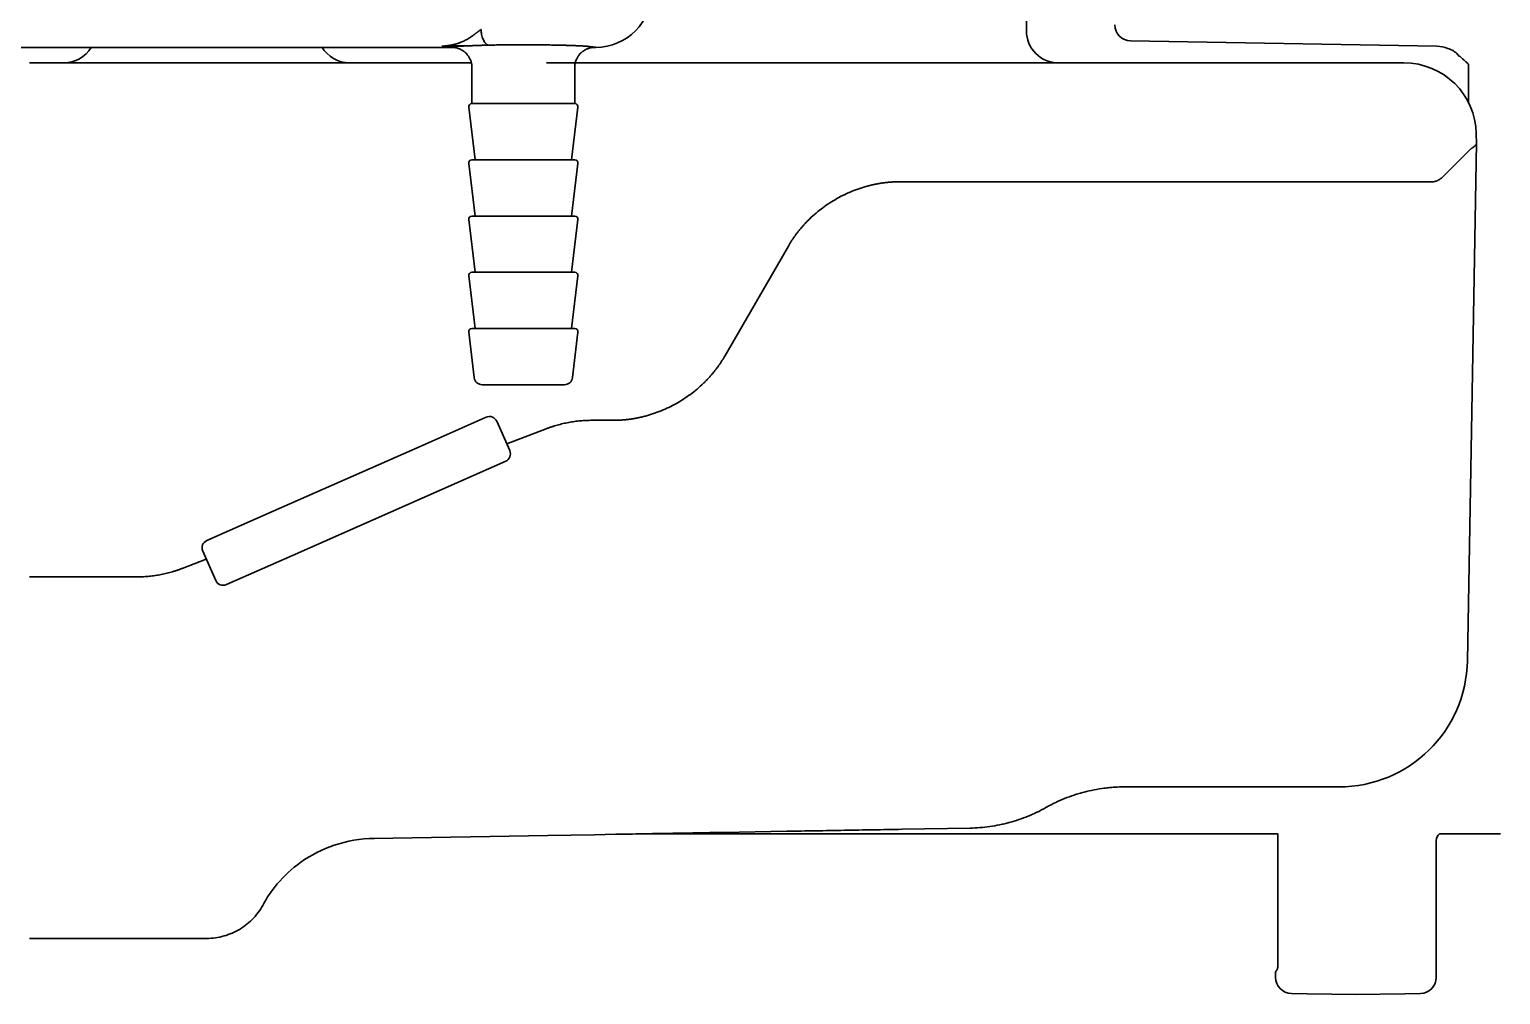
# Model space of a CAD drawing. Extents: x 5997 to 10491, y -672 to 3708.
# Drawn here: x 6697.1 to 6788.7, y 1270.9 to 1330.9 of the extents above; entities that cross this region are included whole.
import ezdxf

# ---------------------------------------------------------------- set-up
doc = ezdxf.new("R2010")
doc.units = 0
doc.header["$LTSCALE"] = 5
doc.layers.add('1', color=7, linetype='CONTINUOUS', true_color=0xffffff)

msp = doc.modelspace()

# ---------------------------------------------------------------- linework, layer by layer
at = {"layer": '1', "color": 7, "linetype": 'Continuous', "lineweight": 35}
for p, q in [((6759.173, 1331.861), (6759.173, 1330.861)), ((6784.708, 1329.895), (6765.655, 1330.228)), ((6691.872, 1329.826), (6723.423, 1329.826)), ((6732.358, 1329.843), (6732.288, 1329.844)), ((6732.323, 1329.826), (6732.375, 1329.826)), ((6697.144, 1328.861), (6703.791, 1328.861)), ((6703.791, 1328.861), (6706.672, 1328.861)), ((6706.672, 1328.861), (6724.64, 1328.861)), ((6724.673, 1328.575), (6724.673, 1326.326)), ((6729.319, 1328.861), (6732.17, 1328.861)), ((6731.073, 1326.326), (6731.073, 1328.575)), ((6732.17, 1328.861), (6751.292, 1328.861)), ((6751.292, 1328.861), (6771.461, 1328.861)), ((6771.461, 1328.861), (6776.773, 1328.861)), ((6776.773, 1328.861), (6780.023, 1328.861)), ((6780.023, 1328.861), (6780.724, 1328.861)), ((6780.724, 1328.861), (6780.726, 1328.861)), ((6780.726, 1328.861), (6782.47, 1328.861)), ((6782.47, 1328.861), (6782.663, 1328.861)), ((6786.673, 1326.404), (6786.673, 1328.774)), ((6731.073, 1326.326), (6724.673, 1326.326)), ((6724.474, 1326.102), (6724.873, 1322.826)), ((6730.873, 1322.826), (6731.271, 1326.102)), ((6787.163, 1324.44), (6787.173, 1323.861)), ((6786.832, 1323.52), (6785.114, 1321.802)), ((6787.173, 1323.861), (6786.611, 1291.648)), ((6724.474, 1322.602), (6724.873, 1319.326)), ((6724.673, 1322.826), (6731.073, 1322.826)), ((6730.873, 1319.326), (6731.271, 1322.602)), ((6771.501, 1321.461), (6751.292, 1321.461)), ((6781.159, 1321.461), (6771.501, 1321.461)), ((6784.42, 1321.461), (6781.159, 1321.461)), ((6724.474, 1319.102), (6724.873, 1315.826)), ((6724.673, 1319.326), (6731.073, 1319.326)), ((6730.873, 1315.826), (6731.271, 1319.102)), ((6744.363, 1317.461), (6740.409, 1310.611)), ((6724.474, 1315.602), (6724.873, 1312.326)), ((6724.673, 1315.826), (6731.073, 1315.826)), ((6730.873, 1312.326), (6731.271, 1315.602)), ((6724.474, 1312.102), (6724.819, 1309.266)), ((6724.673, 1312.326), (6731.073, 1312.326)), ((6730.926, 1309.266), (6731.271, 1312.102)), ((6725.316, 1308.826), (6727.873, 1308.826)), ((6727.873, 1308.826), (6730.43, 1308.826)), ((6725.562, 1306.807), (6721.446, 1304.988)), ((6726.221, 1306.551), (6727.029, 1304.722)), ((6732.156, 1306.611), (6733.48, 1306.611)), ((6726.844, 1305.141), (6729.289, 1306.08)), ((6712.299, 1300.945), (6721.446, 1304.988)), ((6726.774, 1304.063), (6722.658, 1302.244)), ((6722.658, 1302.244), (6713.512, 1298.201)), ((6708.183, 1299.126), (6712.299, 1300.945)), ((6706.657, 1297.392), (6708.15, 1297.965)), ((6708.736, 1296.637), (6707.928, 1298.467)), ((6709.396, 1296.382), (6713.512, 1298.201)), ((6697.144, 1296.861), (6703.791, 1296.861)), ((6764.028, 1283.711), (6764.086, 1283.718)), ((6771.101, 1283.787), (6765.294, 1283.787)), ((6773.033, 1283.787), (6771.101, 1283.787)), ((6773.033, 1283.787), (6776.187, 1283.787)), ((6776.188, 1283.787), (6776.187, 1283.787)), ((6776.188, 1283.787), (6776.87, 1283.787)), ((6778.546, 1283.787), (6776.87, 1283.787)), ((6778.612, 1283.787), (6778.546, 1283.787)), ((6729.402, 1280.765), (6718.547, 1280.576)), ((6732.295, 1280.816), (6729.402, 1280.765)), ((6733.62, 1280.839), (6732.295, 1280.816)), ((6734.875, 1280.861), (6764.669, 1280.861)), ((6744.261, 1281.026), (6740.307, 1280.956)), ((6755.664, 1281.225), (6751.431, 1281.151)), ((6764.673, 1280.861), (6764.673, 1280.86)), ((6767.152, 1280.861), (6774.824, 1280.861)), ((6774.824, 1280.861), (6774.824, 1272.705)), ((6784.878, 1280.861), (6788.673, 1280.861)), ((6784.673, 1280.457), (6784.673, 1271.931)), ((6703.777, 1274.361), (6697.144, 1274.361)), ((6703.777, 1274.361), (6706.631, 1274.361)), ((6707.18, 1274.361), (6706.631, 1274.361)), ((6708.173, 1274.361), (6707.18, 1274.361)), ((6708.173, 1274.361), (6708.174, 1274.361)), ((6774.673, 1271.931), (6774.673, 1272.2)), ((6776.638, 1270.914), (6775.655, 1270.931)), ((6779.673, 1270.861), (6776.638, 1270.914)), ((6782.708, 1270.914), (6779.673, 1270.861)), ((6783.69, 1270.931), (6782.708, 1270.914))]:
    msp.add_line(p, q, dxfattribs=at)
for centre, radius, start, end in [((6761.173, 1330.861), 2, 180, 270), ((6765.673, 1331.228), 1, 180, 269), ((6699.275, 1330.861), 2, 270, 328.83848), ((6717.071, 1330.861), 2, 210.00129, 270), ((6782.663, 1324.361), 4.5, 1, 90), ((6724.673, 1326.126), 0.2, 90, 186.93646), ((6731.073, 1326.126), 0.2, 353.06354, 90), ((6724.673, 1322.626), 0.2, 90, 186.93646), ((6731.073, 1322.626), 0.2, 353.06354, 90), ((6724.673, 1319.126), 0.2, 90, 186.93646), ((6731.073, 1319.126), 0.2, 353.06354, 90), ((6724.673, 1315.626), 0.2, 90, 186.93646), ((6731.073, 1315.626), 0.2, 353.06354, 90), ((6724.673, 1312.126), 0.2, 90, 186.93646), ((6731.073, 1312.126), 0.2, 353.06354, 90), ((6725.316, 1309.326), 0.5, 186.93646, 270), ((6730.43, 1309.326), 0.5, 270, 353.06354), ((6725.764, 1306.349), 0.5, 23.84372, 113.84372), ((6726.572, 1304.52), 0.5, 293.84372, 23.84372), ((6708.385, 1298.669), 0.5, 113.84372, 203.84372), ((6709.194, 1296.839), 0.5, 203.84372, 293.84372), ((6778.612, 1291.787), 8, 270, 359), ((6785.173, 1280.457), 0.5, 126.08482, 180), ((6774.926, 1272.2), 0.253, 138.18199, 180), ((6775.673, 1271.931), 1, 180, 269), ((6783.673, 1271.931), 1, 271, 0)]:
    msp.add_arc(centre, radius, start, end, dxfattribs=at)
for centre, major_axis, ratio, start_param, end_param in [((6732.371, 1333.328), (2.478, -2.478), 0.998783, 5.498396, 7.067974), ((6727.873, 1329.825), (-4.45, 0), 0.034921, 5.507006, 6.273383)]:
    msp.add_ellipse(centre, major_axis=major_axis, ratio=ratio, start_param=start_param, end_param=end_param, dxfattribs=at)
for points, degree, knots in [([(6722.8, 1329.9), (6722.811, 1329.9), (6722.831, 1329.902), (6722.863, 1329.904), (6722.894, 1329.906), (6722.926, 1329.909), (6722.957, 1329.912), (6722.989, 1329.915), (6723.02, 1329.918), (6723.052, 1329.921), (6723.083, 1329.925), (6723.115, 1329.929), (6723.146, 1329.933), (6723.177, 1329.937), (6723.208, 1329.941), (6723.238, 1329.946), (6723.268, 1329.95), (6723.298, 1329.955), (6723.328, 1329.96), (6723.357, 1329.966), (6723.386, 1329.971), (6723.415, 1329.976), (6723.443, 1329.982), (6723.471, 1329.988), (6723.498, 1329.994), (6723.525, 1330), (6723.551, 1330.006), (6723.577, 1330.012), (6723.603, 1330.018), (6723.628, 1330.025), (6723.653, 1330.031), (6723.677, 1330.038), (6723.701, 1330.044), (6723.724, 1330.051), (6723.746, 1330.058), (6723.769, 1330.064), (6723.79, 1330.071), (6723.811, 1330.078), (6723.832, 1330.085), (6723.851, 1330.091), (6723.871, 1330.098), (6723.889, 1330.104), (6723.907, 1330.111), (6723.925, 1330.117), (6723.942, 1330.123), (6723.958, 1330.129), (6723.973, 1330.135), (6724.022, 1330.155), (6724.101, 1330.188), (6724.208, 1330.238), (6724.308, 1330.29), (6724.399, 1330.341), (6724.481, 1330.39), (6724.554, 1330.437), (6724.618, 1330.481), (6724.674, 1330.52), (6724.715, 1330.549), (6724.745, 1330.571), (6724.765, 1330.585), (6724.786, 1330.6), (6724.806, 1330.615), (6724.826, 1330.629), (6724.845, 1330.644), (6724.865, 1330.659), (6724.884, 1330.673), (6724.904, 1330.688), (6724.923, 1330.702), (6724.941, 1330.716), (6724.96, 1330.73), (6724.978, 1330.744), (6724.997, 1330.758), (6725.015, 1330.772), (6725.033, 1330.785), (6725.05, 1330.799), (6725.068, 1330.812), (6725.085, 1330.825), (6725.102, 1330.838), (6725.118, 1330.851), (6725.135, 1330.863), (6725.151, 1330.876), (6725.168, 1330.888), (6725.184, 1330.9), (6725.199, 1330.912), (6725.215, 1330.923), (6725.23, 1330.934), (6725.24, 1330.942), (6725.245, 1330.946)], 3, [0, 0, 0, 0, 0.018001, 0.035695, 0.053086, 0.070176, 0.086971, 0.103474, 0.119689, 0.135593, 0.151155, 0.166381, 0.181278, 0.195851, 0.210106, 0.224048, 0.237683, 0.251016, 0.264051, 0.276795, 0.289251, 0.301424, 0.313318, 0.324938, 0.336288, 0.347371, 0.358191, 0.368751, 0.379055, 0.389106, 0.398907, 0.408461, 0.41777, 0.426836, 0.435663, 0.444251, 0.452602, 0.460703, 0.468547, 0.476138, 0.483478, 0.490571, 0.49742, 0.504025, 0.51039, 0.516517, 0.522407, 0.528062, 0.571251, 0.611084, 0.647814, 0.681483, 0.711857, 0.739053, 0.763146, 0.784155, 0.80206, 0.809805, 0.817483, 0.825097, 0.832648, 0.840137, 0.847566, 0.854935, 0.862246, 0.869499, 0.876693, 0.883816, 0.890864, 0.89784, 0.904745, 0.911578, 0.918342, 0.925037, 0.931662, 0.93822, 0.944709, 0.951131, 0.957485, 0.963772, 0.969992, 0.976145, 0.982223, 0.988224, 0.99415, 1, 1, 1, 1]), ([(6725.245, 1330.946), (6725.246, 1330.893), (6725.249, 1330.838), (6725.26, 1330.729), (6725.268, 1330.674), (6725.29, 1330.565), (6725.303, 1330.511), (6725.335, 1330.408), (6725.353, 1330.359), (6725.394, 1330.267), (6725.417, 1330.224), (6725.465, 1330.147), (6725.491, 1330.113), (6725.544, 1330.055), (6725.571, 1330.031), (6725.626, 1329.991), (6725.654, 1329.976), (6725.681, 1329.966)], 3, [0, 0, 0, 0, 0.125, 0.125, 0.25, 0.25, 0.375, 0.375, 0.5, 0.5, 0.625, 0.625, 0.75, 0.75, 0.875, 0.875, 1, 1, 1, 1]), ([(6724.697, 1329.933), (6724.496, 1329.932), (6724.424, 1329.932), (6724.283, 1329.931), (6723.914, 1329.927), (6723.691, 1329.923), (6723.188, 1329.915), (6722.8, 1329.9)], 2, [0, 0, 0, 0.124996, 0.124996, 0.249996, 0.499998, 0.499998, 1, 1, 1]), ([(6724.697, 1329.933), (6724.738, 1329.934), (6724.779, 1329.935), (6724.862, 1329.938), (6724.903, 1329.939), (6724.986, 1329.942), (6725.027, 1329.944), (6725.11, 1329.947), (6725.152, 1329.949), (6725.276, 1329.954), (6725.359, 1329.957), (6725.481, 1329.961), (6725.521, 1329.962), (6725.582, 1329.964), (6725.612, 1329.964), (6725.646, 1329.965), (6725.664, 1329.966), (6725.672, 1329.966), (6725.677, 1329.966), (6725.679, 1329.966), (6725.68, 1329.966), (6725.68, 1329.966), (6725.681, 1329.966), (6725.681, 1329.966), (6725.681, 1329.966), (6725.681, 1329.966)], 3, [0, 0, 0, 0, 0.125002, 0.125002, 0.250003, 0.250003, 0.375005, 0.375005, 0.500007, 0.500007, 0.75001, 0.75001, 0.875012, 0.875012, 0.937513, 0.968763, 0.984389, 0.992201, 0.996108, 0.998061, 0.999037, 0.999526, 0.99977, 0.99977, 1, 1, 1, 1]), ([(6725.681, 1329.966), (6725.815, 1329.969), (6725.953, 1329.971), (6726.236, 1329.976), (6726.38, 1329.978), (6726.675, 1329.981), (6726.826, 1329.982), (6727.018, 1329.984), (6727.057, 1329.984), (6727.134, 1329.984), (6727.25, 1329.985), (6727.366, 1329.986), (6727.599, 1329.986), (6727.754, 1329.987), (6728.066, 1329.987), (6728.222, 1329.986), (6728.417, 1329.985), (6728.456, 1329.985), (6728.534, 1329.985), (6728.651, 1329.984), (6728.766, 1329.983), (6728.995, 1329.982), (6729.146, 1329.98), (6729.443, 1329.977), (6729.587, 1329.974), (6729.866, 1329.97), (6730.002, 1329.967), (6730.264, 1329.962), (6730.391, 1329.959), (6730.545, 1329.954), (6730.575, 1329.954), (6730.634, 1329.952), (6730.723, 1329.949), (6730.807, 1329.947), (6730.971, 1329.941), (6731.074, 1329.937), (6731.267, 1329.929), (6731.357, 1329.925), (6731.461, 1329.919), (6731.481, 1329.918), (6731.521, 1329.916), (6731.579, 1329.912), (6731.632, 1329.909), (6731.733, 1329.902), (6731.793, 1329.897), (6731.844, 1329.892)], 3, [0, 0, 0, 0, 0.0625, 0.0625, 0.125, 0.125, 0.1875, 0.1875, 0.203125, 0.203125, 0.21875, 0.25, 0.25, 0.3125, 0.3125, 0.375, 0.375, 0.390625, 0.390625, 0.40625, 0.4375, 0.4375, 0.5, 0.5, 0.5625, 0.5625, 0.625, 0.625, 0.6875, 0.6875, 0.703125, 0.703125, 0.71875, 0.75, 0.75, 0.8125, 0.8125, 0.875, 0.875, 0.890625, 0.890625, 0.90625, 0.9375, 0.9375, 1, 1, 1, 1]), ([(6724.673, 1328.575), (6724.673, 1328.586), (6724.673, 1328.596), (6724.672, 1328.616), (6724.671, 1328.647), (6724.669, 1328.678), (6724.663, 1328.739), (6724.657, 1328.78), (6724.645, 1328.84), (6724.64, 1328.861), (6724.63, 1328.9), (6724.625, 1328.92), (6724.607, 1328.979), (6724.579, 1329.056), (6724.536, 1329.148), (6724.505, 1329.201), (6724.484, 1329.237), (6724.473, 1329.254), (6724.416, 1329.339), (6724.364, 1329.402), (6724.278, 1329.489), (6724.248, 1329.516), (6724.2, 1329.555), (6724.184, 1329.568), (6724.151, 1329.593), (6724.134, 1329.604), (6724.049, 1329.661), (6723.977, 1329.699), (6723.883, 1329.739), (6723.863, 1329.746), (6723.825, 1329.76), (6723.805, 1329.766), (6723.746, 1329.784), (6723.707, 1329.794), (6723.587, 1329.818), (6723.506, 1329.826), (6723.423, 1329.826)], 3, [0, 0, 0, 0, 0.015625, 0.015625, 0.03125, 0.0625, 0.0625, 0.125, 0.125, 0.15625, 0.15625, 0.1875, 0.1875, 0.25, 0.3125, 0.34375, 0.34375, 0.375, 0.375, 0.5, 0.5, 0.5625, 0.5625, 0.59375, 0.59375, 0.625, 0.625, 0.75, 0.75, 0.78125, 0.78125, 0.8125, 0.8125, 0.875, 0.875, 1, 1, 1, 1]), ([(6732.323, 1329.826), (6732.24, 1329.826), (6732.159, 1329.818), (6732.039, 1329.794), (6732, 1329.784), (6731.941, 1329.766), (6731.921, 1329.76), (6731.882, 1329.746), (6731.863, 1329.739), (6731.769, 1329.699), (6731.697, 1329.661), (6731.612, 1329.604), (6731.595, 1329.593), (6731.562, 1329.568), (6731.546, 1329.555), (6731.498, 1329.516), (6731.468, 1329.489), (6731.381, 1329.402), (6731.33, 1329.339), (6731.273, 1329.254), (6731.262, 1329.237), (6731.24, 1329.201), (6731.21, 1329.148), (6731.167, 1329.056), (6731.139, 1328.979), (6731.121, 1328.92), (6731.116, 1328.9), (6731.106, 1328.861), (6731.101, 1328.84), (6731.089, 1328.78), (6731.083, 1328.739), (6731.077, 1328.678), (6731.075, 1328.647), (6731.074, 1328.616), (6731.073, 1328.596), (6731.073, 1328.586), (6731.073, 1328.575)], 3, [0, 0, 0, 0, 0.125, 0.125, 0.1875, 0.1875, 0.21875, 0.21875, 0.25, 0.25, 0.375, 0.375, 0.40625, 0.40625, 0.4375, 0.4375, 0.5, 0.5, 0.625, 0.625, 0.65625, 0.65625, 0.6875, 0.75, 0.8125, 0.8125, 0.84375, 0.84375, 0.875, 0.875, 0.9375, 0.9375, 0.96875, 0.984375, 0.984375, 1, 1, 1, 1]), ([(6731.844, 1329.892), (6731.87, 1329.889), (6731.9, 1329.886), (6731.966, 1329.879), (6732.003, 1329.874), (6732.081, 1329.865), (6732.122, 1329.86), (6732.185, 1329.853), (6732.206, 1329.851), (6732.247, 1329.847), (6732.268, 1329.845), (6732.288, 1329.844)], 3, [0, 0, 0, 0, 0.25, 0.25, 0.5, 0.5, 0.75, 0.75, 0.875, 0.875, 1, 1, 1, 1]), ([(6784.706, 1329.895), (6784.949, 1329.889), (6785.403, 1329.79), (6785.896, 1329.545), (6786.064, 1329.319), (6786.083, 1329.29)], 3, [0, 0, 0, 0, 0.45124, 0.933257, 1, 1, 1, 1]), ([(6786.083, 1329.29), (6786.151, 1329.258), (6786.217, 1329.184), (6786.352, 1329.072), (6786.494, 1328.953), (6786.604, 1328.855), (6786.655, 1328.797), (6786.673, 1328.774)], 3, [0, 0, 0, 0, 0.0279887, 0.1576602, 0.3028528, 0.4928256, 0.6466384, 0.6466384, 0.6466384, 0.6466384]), ([(6786.832, 1323.52), (6786.839, 1323.524), (6786.846, 1323.527), (6786.86, 1323.535), (6786.88, 1323.545), (6786.925, 1323.57), (6786.959, 1323.591), (6787.022, 1323.633), (6787.057, 1323.661), (6787.143, 1323.745), (6787.172, 1323.801), (6787.173, 1323.858)], 3, [0, 0, 0, 0, 0.03125, 0.03125, 0.0625, 0.125, 0.25, 0.25, 0.5, 0.5, 1, 1, 1, 1]), ([(6751.292, 1321.462), (6751.277, 1321.462), (6751.249, 1321.462), (6751.205, 1321.461), (6751.162, 1321.461), (6751.119, 1321.46), (6751.076, 1321.459), (6751.032, 1321.457), (6750.989, 1321.455), (6750.946, 1321.454), (6750.902, 1321.451), (6750.859, 1321.449), (6750.816, 1321.446), (6750.772, 1321.444), (6750.729, 1321.44), (6750.686, 1321.437), (6750.642, 1321.433), (6750.599, 1321.429), (6750.555, 1321.425), (6750.512, 1321.421), (6750.468, 1321.416), (6750.425, 1321.411), (6750.381, 1321.406), (6750.338, 1321.401), (6750.294, 1321.395), (6750.251, 1321.389), (6750.207, 1321.383), (6750.164, 1321.376), (6750.12, 1321.37), (6750.077, 1321.363), (6750.033, 1321.356), (6749.99, 1321.348), (6749.946, 1321.34), (6749.903, 1321.333), (6749.859, 1321.324), (6749.816, 1321.316), (6749.773, 1321.307), (6749.729, 1321.298), (6749.686, 1321.289), (6749.642, 1321.28), (6749.599, 1321.27), (6749.556, 1321.26), (6749.512, 1321.25), (6749.469, 1321.239), (6749.426, 1321.228), (6749.382, 1321.217), (6749.339, 1321.206), (6749.146, 1321.155), (6748.804, 1321.052), (6748.32, 1320.871), (6747.842, 1320.659), (6747.379, 1320.417), (6746.932, 1320.147), (6746.502, 1319.848), (6746.085, 1319.518), (6745.801, 1319.261), (6745.634, 1319.098), (6745.577, 1319.041), (6745.52, 1318.984), (6745.464, 1318.925), (6745.408, 1318.866), (6745.353, 1318.807), (6745.298, 1318.746), (6745.244, 1318.685), (6745.19, 1318.623), (6745.137, 1318.561), (6745.084, 1318.497), (6745.031, 1318.433), (6744.98, 1318.368), (6744.929, 1318.303), (6744.878, 1318.237), (6744.828, 1318.17), (6744.779, 1318.102), (6744.73, 1318.034), (6744.682, 1317.965), (6744.634, 1317.895), (6744.587, 1317.824), (6744.541, 1317.753), (6744.496, 1317.681), (6744.451, 1317.609), (6744.407, 1317.535), (6744.378, 1317.486), (6744.363, 1317.461)], 3, [0, 0, 0, 0, 0.005159, 0.010321, 0.015487, 0.020656, 0.025829, 0.031005, 0.036185, 0.041369, 0.046557, 0.051749, 0.056944, 0.062143, 0.067347, 0.072554, 0.077765, 0.08298, 0.088199, 0.093423, 0.09865, 0.103882, 0.109118, 0.114358, 0.119602, 0.124851, 0.130103, 0.135361, 0.140622, 0.145888, 0.151158, 0.156433, 0.161712, 0.166996, 0.172284, 0.177577, 0.182874, 0.188176, 0.193482, 0.198793, 0.204108, 0.209428, 0.214753, 0.220082, 0.225416, 0.230755, 0.236098, 0.241446, 0.302414, 0.36414, 0.426616, 0.489829, 0.551404, 0.613953, 0.677452, 0.741888, 0.751493, 0.761122, 0.770777, 0.780457, 0.790162, 0.799893, 0.809649, 0.81943, 0.829237, 0.839069, 0.848927, 0.85881, 0.86872, 0.878655, 0.888617, 0.898605, 0.90862, 0.918661, 0.92873, 0.938826, 0.94895, 0.959102, 0.969283, 0.979492, 0.989731, 1, 1, 1, 1]), ([(6733.48, 1306.61), (6733.495, 1306.61), (6733.524, 1306.61), (6733.567, 1306.611), (6733.61, 1306.612), (6733.653, 1306.612), (6733.696, 1306.614), (6733.74, 1306.615), (6733.783, 1306.617), (6733.826, 1306.618), (6733.87, 1306.621), (6733.913, 1306.623), (6733.956, 1306.626), (6734, 1306.629), (6734.043, 1306.632), (6734.087, 1306.635), (6734.13, 1306.639), (6734.173, 1306.643), (6734.217, 1306.647), (6734.26, 1306.651), (6734.304, 1306.656), (6734.347, 1306.661), (6734.391, 1306.666), (6734.434, 1306.671), (6734.478, 1306.677), (6734.521, 1306.683), (6734.565, 1306.689), (6734.608, 1306.696), (6734.652, 1306.702), (6734.695, 1306.709), (6734.739, 1306.716), (6734.782, 1306.724), (6734.826, 1306.732), (6734.869, 1306.74), (6734.913, 1306.748), (6734.956, 1306.756), (6735, 1306.765), (6735.043, 1306.774), (6735.086, 1306.783), (6735.13, 1306.792), (6735.173, 1306.802), (6735.217, 1306.812), (6735.26, 1306.822), (6735.303, 1306.833), (6735.346, 1306.844), (6735.39, 1306.855), (6735.433, 1306.866), (6735.626, 1306.917), (6735.968, 1307.021), (6736.452, 1307.201), (6736.93, 1307.413), (6737.393, 1307.655), (6737.84, 1307.925), (6738.27, 1308.224), (6738.687, 1308.554), (6738.971, 1308.811), (6739.138, 1308.974), (6739.195, 1309.031), (6739.252, 1309.088), (6739.308, 1309.147), (6739.364, 1309.206), (6739.419, 1309.265), (6739.474, 1309.326), (6739.528, 1309.387), (6739.582, 1309.449), (6739.636, 1309.511), (6739.688, 1309.575), (6739.741, 1309.639), (6739.792, 1309.704), (6739.844, 1309.769), (6739.894, 1309.835), (6739.944, 1309.902), (6739.994, 1309.97), (6740.042, 1310.038), (6740.09, 1310.107), (6740.138, 1310.177), (6740.185, 1310.248), (6740.231, 1310.319), (6740.277, 1310.391), (6740.321, 1310.463), (6740.365, 1310.537), (6740.394, 1310.586), (6740.409, 1310.611)], 3, [0, 0, 0, 0, 0.005159, 0.010321, 0.015487, 0.020656, 0.025829, 0.031005, 0.036185, 0.041369, 0.046557, 0.051749, 0.056944, 0.062143, 0.067347, 0.072554, 0.077765, 0.08298, 0.088199, 0.093423, 0.09865, 0.103882, 0.109118, 0.114358, 0.119602, 0.124851, 0.130103, 0.135361, 0.140622, 0.145888, 0.151158, 0.156433, 0.161712, 0.166996, 0.172284, 0.177577, 0.182874, 0.188176, 0.193482, 0.198793, 0.204108, 0.209428, 0.214753, 0.220082, 0.225416, 0.230755, 0.236098, 0.241446, 0.302414, 0.36414, 0.426616, 0.489829, 0.551404, 0.613953, 0.677452, 0.741888, 0.751493, 0.761122, 0.770777, 0.780457, 0.790162, 0.799893, 0.809649, 0.81943, 0.829237, 0.839069, 0.848927, 0.85881, 0.86872, 0.878655, 0.888617, 0.898605, 0.90862, 0.918661, 0.92873, 0.938826, 0.94895, 0.959102, 0.969283, 0.979492, 0.989731, 1, 1, 1, 1]), ([(6765.294, 1283.791), (6765.08, 1283.791), (6764.867, 1283.784), (6764.547, 1283.764), (6764.44, 1283.755), (6764.227, 1283.735), (6764.121, 1283.723), (6763.592, 1283.654), (6763.173, 1283.573), (6762.657, 1283.438), (6762.554, 1283.409), (6762.401, 1283.364), (6762.35, 1283.348), (6762.248, 1283.316), (6761.993, 1283.234), (6761.543, 1283.068), (6761.153, 1282.896), (6760.864, 1282.757), (6760.768, 1282.709), (6760.578, 1282.61), (6760.484, 1282.559), (6760.391, 1282.507)], 3, [0, 0, 0, 0, 0.125, 0.125, 0.1875, 0.1875, 0.25, 0.25, 0.5, 0.5, 0.5625, 0.5625, 0.59375, 0.59375, 0.625, 0.75, 0.875, 0.875, 0.9375, 0.9375, 1, 1, 1, 1]), ([(6760.391, 1282.507), (6760.211, 1282.406), (6760.028, 1282.31), (6759.748, 1282.175), (6759.655, 1282.131), (6759.466, 1282.047), (6759.371, 1282.007), (6758.894, 1281.812), (6758.505, 1281.68), (6758.008, 1281.545), (6757.908, 1281.52), (6757.707, 1281.472), (6757.606, 1281.449), (6757.302, 1281.387), (6757.099, 1281.352), (6756.488, 1281.265), (6756.078, 1281.232), (6755.664, 1281.225)], 3, [0, 0, 0, 0, 0.125, 0.125, 0.1875, 0.1875, 0.25, 0.25, 0.5, 0.5, 0.5625, 0.5625, 0.625, 0.625, 0.75, 0.75, 1, 1, 1, 1]), ([(6711.685, 1276.446), (6711.91, 1276.896), (6712.524, 1277.809), (6714.025, 1279.228), (6716.129, 1280.298), (6717.725, 1280.566), (6718.603, 1280.584)], 3, [0, 0, 0, 0, 0.20945, 0.446991, 0.713699, 1, 1, 1, 1]), ([(6740.307, 1280.956), (6740.167, 1280.954), (6740.028, 1280.951), (6739.749, 1280.946), (6739.61, 1280.944), (6739.192, 1280.937), (6738.914, 1280.932), (6738.078, 1280.917), (6737.521, 1280.907), (6736.406, 1280.888), (6735.849, 1280.878), (6734.735, 1280.859), (6734.177, 1280.849), (6733.62, 1280.839)], 3, [0, 0, 0, 0, 0.0625, 0.0625, 0.125, 0.125, 0.25, 0.25, 0.5, 0.5, 0.75, 0.75, 1, 1, 1, 1]), ([(6740.307, 1280.956), (6740.167, 1280.954), (6740.028, 1280.951), (6739.749, 1280.946), (6739.61, 1280.944), (6739.192, 1280.937), (6738.914, 1280.932), (6738.078, 1280.917), (6737.521, 1280.907), (6736.406, 1280.888), (6735.849, 1280.878), (6734.735, 1280.859), (6734.177, 1280.849), (6733.62, 1280.839)], 3, [0, 0, 0, 0, 0.0625, 0.0625, 0.125, 0.125, 0.25, 0.25, 0.5, 0.5, 0.75, 0.75, 1, 1, 1, 1]), ([(6751.431, 1281.151), (6750.834, 1281.141), (6750.236, 1281.13), (6749.041, 1281.109), (6748.444, 1281.099), (6747.249, 1281.078), (6746.651, 1281.068), (6745.755, 1281.052), (6745.456, 1281.047), (6744.859, 1281.036), (6744.56, 1281.031), (6744.261, 1281.026)], 3, [0, 0, 0, 0, 0.25, 0.25, 0.5, 0.5, 0.75, 0.75, 0.875, 0.875, 1, 1, 1, 1]), ([(6764.673, 1280.861), (6764.673, 1280.861), (6764.673, 1280.861), (6764.673, 1280.861), (6764.674, 1280.861), (6764.675, 1280.861), (6764.676, 1280.861), (6764.677, 1280.861), (6764.679, 1280.861), (6764.68, 1280.861), (6764.682, 1280.861), (6764.684, 1280.861), (6764.687, 1280.861), (6764.69, 1280.861), (6764.692, 1280.861), (6764.696, 1280.861), (6764.699, 1280.861), (6764.702, 1280.861), (6764.706, 1280.861), (6764.71, 1280.861), (6764.715, 1280.861), (6764.719, 1280.861), (6764.724, 1280.861), (6764.729, 1280.861), (6764.734, 1280.861), (6764.739, 1280.861), (6764.745, 1280.861), (6764.751, 1280.861), (6764.757, 1280.861), (6764.763, 1280.861), (6764.77, 1280.861), (6764.777, 1280.861), (6764.784, 1280.861), (6764.791, 1280.861), (6764.799, 1280.861), (6764.806, 1280.861), (6764.814, 1280.861), (6764.822, 1280.861), (6764.831, 1280.861), (6764.84, 1280.861), (6764.848, 1280.861), (6764.858, 1280.861), (6764.867, 1280.861), (6764.876, 1280.861), (6764.886, 1280.861), (6764.896, 1280.861), (6764.907, 1280.861), (6764.917, 1280.861), (6764.928, 1280.861), (6764.939, 1280.861), (6764.95, 1280.861), (6764.961, 1280.861), (6764.973, 1280.861), (6764.985, 1280.861), (6764.997, 1280.861), (6765.009, 1280.861), (6765.022, 1280.861), (6765.035, 1280.861), (6765.048, 1280.861), (6765.061, 1280.861), (6765.075, 1280.861), (6765.088, 1280.861), (6765.102, 1280.86), (6765.116, 1280.86), (6765.131, 1280.86), (6765.145, 1280.86), (6765.16, 1280.86), (6765.175, 1280.86), (6765.191, 1280.86), (6765.206, 1280.86), (6765.222, 1280.86), (6765.238, 1280.86), (6765.254, 1280.86), (6765.271, 1280.86), (6765.288, 1280.86), (6765.305, 1280.86), (6765.341, 1280.86), (6765.4, 1280.86), (6765.484, 1280.86), (6765.574, 1280.86), (6765.671, 1280.86), (6765.773, 1280.86), (6765.882, 1280.86), (6765.998, 1280.86), (6766.108, 1280.861), (6766.211, 1280.861), (6766.307, 1280.861), (6766.405, 1280.861), (6766.506, 1280.861), (6766.578, 1280.861), (6766.621, 1280.861), (6766.633, 1280.861), (6766.648, 1280.861), (6766.666, 1280.861), (6766.687, 1280.861), (6766.71, 1280.861), (6766.737, 1280.861), (6766.766, 1280.861), (6766.798, 1280.861), (6766.832, 1280.861), (6766.87, 1280.861), (6766.91, 1280.861), (6766.953, 1280.861), (6766.999, 1280.861), (6767.047, 1280.861), (6767.099, 1280.861), (6767.134, 1280.861), (6767.152, 1280.861)], 3, [0, 0, 0, 0, 0.004806, 0.011048, 0.017292, 0.023539, 0.029788, 0.03604, 0.042294, 0.048552, 0.054813, 0.061077, 0.067344, 0.073615, 0.079889, 0.086167, 0.092448, 0.098733, 0.105023, 0.111316, 0.117613, 0.123914, 0.13022, 0.13653, 0.142844, 0.149163, 0.155487, 0.161815, 0.168148, 0.174485, 0.180828, 0.187176, 0.193528, 0.199886, 0.206249, 0.212617, 0.218991, 0.22537, 0.231755, 0.238145, 0.244541, 0.250943, 0.257351, 0.263764, 0.270183, 0.276609, 0.283041, 0.289479, 0.295923, 0.302373, 0.30883, 0.315294, 0.321764, 0.328241, 0.334725, 0.341216, 0.347713, 0.354218, 0.36073, 0.367249, 0.373776, 0.38031, 0.386852, 0.393402, 0.399959, 0.406524, 0.413098, 0.419679, 0.426269, 0.432868, 0.439475, 0.44609, 0.452715, 0.459348, 0.465991, 0.472643, 0.479305, 0.508515, 0.538502, 0.569253, 0.60076, 0.633012, 0.666001, 0.69972, 0.734169, 0.75985, 0.785792, 0.812005, 0.838501, 0.865298, 0.867758, 0.870923, 0.87479, 0.879356, 0.884616, 0.890567, 0.897203, 0.904519, 0.912509, 0.921168, 0.93049, 0.940467, 0.951095, 0.962367, 0.974278, 0.986824, 1, 1, 1, 1]), ([(6711.726, 1276.522), (6711.642, 1276.36), (6711.547, 1276.204), (6711.337, 1275.906), (6711.222, 1275.764), (6710.973, 1275.498), (6710.84, 1275.373), (6710.557, 1275.143), (6710.408, 1275.038), (6710.096, 1274.849), (6709.934, 1274.765), (6709.6, 1274.62), (6709.428, 1274.558), (6709.077, 1274.46), (6708.898, 1274.423), (6708.537, 1274.373), (6708.355, 1274.361), (6708.173, 1274.361)], 3, [0, 0, 0, 0, 0.125, 0.125, 0.25, 0.25, 0.375, 0.375, 0.5, 0.5, 0.625, 0.625, 0.75, 0.75, 0.875, 0.875, 1, 1, 1, 1]), ([(6774.823, 1272.705), (6774.823, 1272.693), (6774.825, 1272.644), (6774.813, 1272.555), (6774.79, 1272.453), (6774.765, 1272.387), (6774.754, 1272.365), (6774.752, 1272.362), (6774.752, 1272.362)], 3, [0, 0, 0, 0, 0.068325, 0.282584, 0.519574, 0.800413, 0.948562, 1, 1, 1, 1])]:
    msp.add_open_spline(points, degree=degree, knots=knots, dxfattribs=at)
for points in [[(6785.112, 1321.802), (6784.774, 1321.461), (6784.419, 1321.461)], [(6729.289, 1306.08), (6730.673, 1306.611), (6732.156, 1306.611)], [(6703.791, 1296.861), (6705.273, 1296.861), (6706.657, 1297.392)]]:
    msp.add_open_spline(points, degree=2, dxfattribs=at)

doc.saveas('drawing.dxf')
